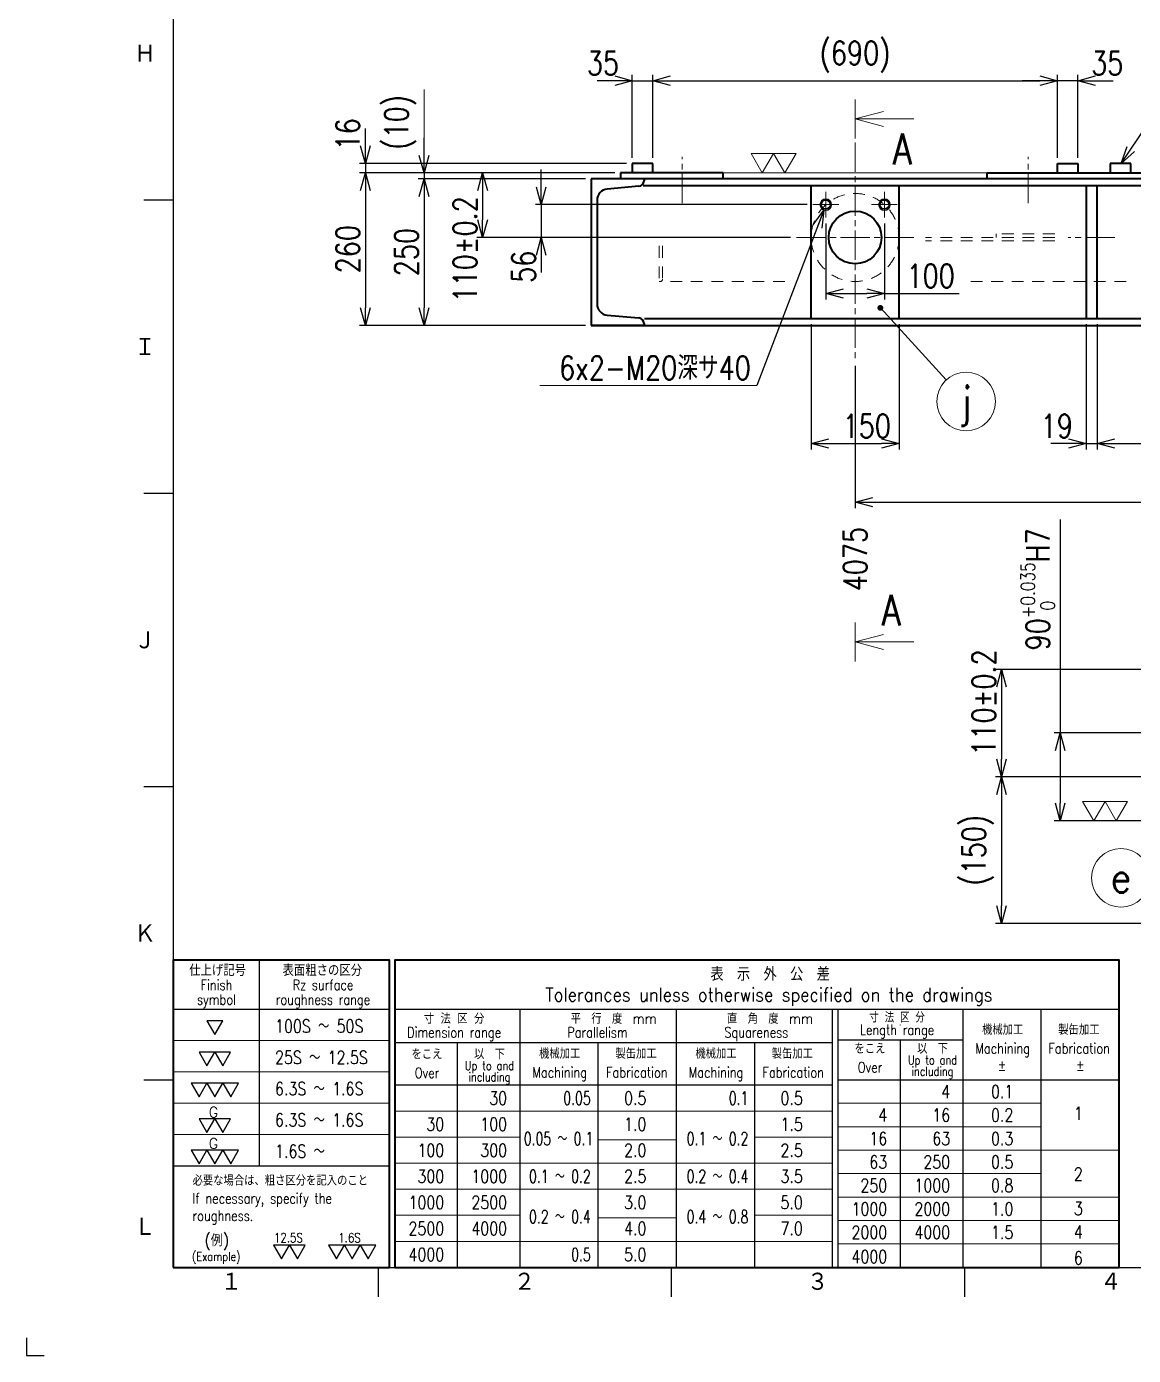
# Model space of a CAD drawing. Header units: millimetres. Extents: x 0 to 8410, y 0 to 5940.
# Drawn here: x 0 to 1888, y 0 to 2266 of the extents above; entities that cross this region are included whole.
import ezdxf
from ezdxf.enums import TextEntityAlignment as Align

# ---------------------------------------------------------------- set-up
doc = ezdxf.new("R2010")
doc.units = ezdxf.units.MM
doc.header["$LTSCALE"] = 10
doc.linetypes.add('GEN7A', pattern=[7.5, 5, -0.75, 1, -0.75])
doc.linetypes.add('HIDDEN2', pattern=[3.5, 2, -1.5])
doc.layers.get('0').update_dxf_attribs({"lineweight": 20})
doc.layers.get('DEFPOINTS').update_dxf_attribs({"color": 253})
for name, color, linetype, lineweight in [('2', 5, 'Continuous', 40), ('3A', 6, 'HIDDEN2', 20), ('4', 3, 'Continuous', 13), ('5', 3, 'Continuous', 13), ('6', 7, 'Continuous', 50), ('7A', 4, 'GEN7A', 13), ('8', 1, 'Continuous', 13)]:
    doc.layers.add(name, color=color, linetype=linetype, lineweight=lineweight)
doc.layers.add('RAHM2', color=1, linetype='Continuous')
doc.styles.add('DIMENSION', font='romans.shx', dxfattribs={"width": 0.8, "bigfont": 'extfont2.shx'})
doc.styles.get("Standard").update_dxf_attribs({"font": 'romans.shx', "width": 0.8, "bigfont": 'extfont2.shx'})
doc.dimstyles.new('GEN-ISO$0', dxfattribs={"dimscale": 10, "dimtxt": 4, "dimasz": 3, "dimexe": 1, "dimexo": 1, "dimgap": 1, "dimtad": 3, "dimrnd": 0.01, "dimdsep": 46, "dimtxsty": 'Standard', "dimblk": 'OPEN30', "dimcen": 0, "dimclrt": 7, "dimazin": 2, "dimtp": 0.1, "dimtm": 0.1, "dimtfac": 0.6, "dimtmove": 2, "dimatfit": 3, "dimldrblk": 'OPEN30', "dimfxl": 1, "dimarcsym": 0})
doc.dimstyles.new('GEN-ISO$7', dxfattribs={"dimscale": 10, "dimtxt": 4, "dimasz": 3, "dimexe": 1, "dimexo": 1, "dimgap": 1, "dimtad": 3, "dimrnd": 0.01, "dimdsep": 46, "dimtxsty": 'Standard', "dimblk": 'OPEN30', "dimcen": 0, "dimclrt": 7, "dimazin": 2, "dimtp": 0.1, "dimtm": 0.1, "dimtfac": 0.6, "dimtmove": 2, "dimatfit": 3, "dimldrblk": 'OPEN30', "dimfxl": 1, "dimarcsym": 0})

# ---------------------------------------------------------------- blocks, each defined once
blk = doc.blocks.new('1A1ブヒン')
at = {"layer": '2'}
for points in [[(25, 15), (61.89, 15), (61.89, 67.4), (25, 67.4)], [(62.78, 15), (186.34, 15), (186.34, 67.4), (62.78, 67.4)]]:
    blk.add_lwpolyline(points, close=True, dxfattribs=at)
at = {"layer": '4'}
for p, q in [((25, 53.68), (61.89, 53.68)), ((25, 48.35), (61.89, 48.35)), ((25, 43.02), (61.89, 43.02)), ((62.78, 41.67), (137.45, 41.67)), ((138.34, 43), (173, 43)), ((138.34, 39), (173, 39)), ((25, 37.68), (61.89, 37.68)), ((62.78, 37.22), (84.12, 37.22)), ((97.45, 36.78), (110.78, 36.78)), ((124.12, 37.22), (137.45, 37.22)), ((138.34, 35), (186.34, 35)), ((62.78, 32.78), (137.45, 32.78)), ((138.34, 31), (173, 31)), ((62.78, 28.33), (137.45, 28.33)), ((138.34, 27), (186.34, 27)), ((62.78, 23.89), (84.12, 23.89)), ((97.45, 23.44), (110.78, 23.44)), ((124.12, 23.89), (137.45, 23.89)), ((138.34, 23), (186.34, 23)), ((62.78, 19.44), (137.45, 19.44)), ((138.34, 19), (186.34, 19))]:
    blk.add_line(p, q, dxfattribs=at)
at = {"layer": 'RAHM2', "color": 5, "linetype": 'Continuous'}
for p, q in [((25, 579), (25, 15)), ((20, 197), (25, 197)), ((20, 147), (25, 147)), ((20, 97), (25, 97)), ((20, 47), (25, 47)), ((25, 15), (826, 15)), ((60, 10), (60, 15)), ((110, 10), (110, 15)), ((160, 10), (160, 15)), ((0, 3), (0, 0)), ((0, 0), (3, 0))]:
    blk.add_line(p, q, dxfattribs=at)
at = {"layer": 'RAHM2', "color": 7, "linetype": 'Continuous'}
for p, q in [((39.67, 67.4), (39.67, 32.35)), ((25, 59.02), (61.89, 59.02)), ((62.78, 59.02), (186.34, 59.02)), ((84.12, 59.02), (84.12, 15)), ((110.78, 59.02), (110.78, 15)), ((137.45, 15), (137.45, 59.02)), ((138.34, 59.02), (138.34, 15)), ((159.67, 59.02), (159.67, 15)), ((173, 59.02), (173, 15)), ((149, 56.35), (149, 56.32)), ((62.78, 53.37), (137.45, 53.37)), ((73.45, 53.37), (73.45, 15)), ((97.45, 53.37), (97.45, 15)), ((124.12, 53.37), (124.12, 15)), ((138.34, 53.81), (159.67, 53.81)), ((149, 53.81), (149, 15)), ((62.78, 46.11), (137.45, 46.11)), ((138.34, 47), (186.34, 47)), ((25, 32.35), (61.89, 32.35))]:
    blk.add_line(p, q, dxfattribs=at)
for points in [[(32.11, 54.73), (33.46, 57.06), (30.77, 57.06), (32.11, 54.73)], [(30.76, 49.4), (32.11, 51.73), (29.41, 51.73), (30.76, 49.4)], [(33.45, 49.4), (34.8, 51.73), (32.11, 51.73), (33.45, 49.4)], [(29.42, 44.06), (30.77, 46.4), (28.07, 46.4), (29.42, 44.06)], [(32.11, 44.06), (33.46, 46.4), (30.77, 46.4), (32.11, 44.06)], [(34.81, 44.06), (36.15, 46.4), (33.46, 46.4), (34.81, 44.06)], [(30.76, 38.01), (32.11, 40.34), (29.41, 40.34), (30.76, 38.01)], [(33.45, 38.01), (34.8, 40.34), (32.11, 40.34), (33.45, 38.01)], [(29.42, 32.68), (30.77, 35.01), (28.07, 35.01), (29.42, 32.68)], [(32.11, 32.68), (33.46, 35.01), (30.77, 35.01), (32.11, 32.68)], [(34.81, 32.68), (36.15, 35.01), (33.46, 35.01), (34.81, 32.68)], [(43.48, 16.45), (44.83, 18.79), (42.14, 18.79), (43.48, 16.45)], [(46.18, 16.45), (47.52, 18.79), (44.83, 18.79), (46.18, 16.45)], [(52.85, 16.45), (54.2, 18.79), (51.5, 18.79), (52.85, 16.45)], [(55.55, 16.45), (56.89, 18.79), (54.2, 18.79), (55.55, 16.45)], [(58.24, 16.45), (59.59, 18.79), (56.89, 18.79), (58.24, 16.45)]]:
    blk.add_lwpolyline(points, close=True, dxfattribs=at)
at = {"layer": 'RAHM2', "color": 5, "linetype": 'Continuous'}
for s, p in [('Ｈ', (18.36, 220.24)), ('Ｉ', (18.36, 170.24)), ('Ｊ', (18.36, 120.24)), ('Ｋ', (18.36, 70.24)), ('Ｌ', (18.36, 20.24)), ('１', (33.1, 10.87)), ('２', (83.1, 10.87)), ('３', (133.1, 10.87)), ('４', (183.1, 10.87))]:
    blk.add_text(s, height=3.31, dxfattribs=at).set_placement(p)
at = {"layer": 'RAHM2', "color": 7, "linetype": 'Continuous'}
for s, height, width, p in [('仕上げ記号', 1.956, 0.9, (32.58, 64.69)), ('表面粗さの区分', 1.956, 0.9, (50.44, 64.69)), ('表\u3000示\u3000外\u3000公\u3000差', 2.286, 0.9, (126.81, 63.87)), ('Finish', 1.778, 0.8, (32.39, 62.28)), ('Rz surface', 1.778, 0.8, (50.55, 62.28)), ('symbol', 1.778, 0.8, (32.39, 59.78)), ('roughness range', 1.7778, 0.8, (50.55, 59.78)), ('Tolerances unless otherwise specified on the drawings', 2.2857, 0.9, (126.61, 60.36)), ('寸 法 区 分', 1.778, 0.9, (72.91, 56.54)), ('平\u3000行\u3000度\u3000mm', 1.778, 0.9, (100.13, 56.54)), ('直\u3000角\u3000度\u3000mm', 1.778, 0.9, (126.79, 56.54)), ('寸 法 区 分', 1.778, 0.8, (148.46, 56.76)), ('製缶加工', 1.778, 0.9, (179.47, 54.67)), ('Dimension range', 1.7778, 0.8, (72.91, 54.19)), ('Parallelism', 1.7778, 0.8, (97.36, 54.19)), ('Squareness', 1.778, 0.8, (124.45, 54.19)), ('Length range', 1.7778, 0.8, (148.46, 54.63)), ('機械加工', 1.778, 0.9, (166.47, 54.67)), ('をこえ', 1.778, 0.9, (68.29, 50.49)), ('以\u3000下', 1.778, 0.9, (78.96, 50.49)), ('機械加工', 1.778, 0.9, (90.92, 50.59)), ('製缶加工', 1.778, 0.9, (103.94, 50.59)), ('機械加工', 1.778, 0.9, (117.58, 50.59)), ('製缶加工', 1.778, 0.9, (130.6, 50.59)), ('をこえ', 1.778, 0.9, (143.84, 51.44)), ('以\u3000下', 1.778, 0.9, (154.51, 51.44)), ('Machining', 1.778, 0.8, (166.47, 51.47)), ('Fabrication', 1.7778, 0.8, (179.52, 51.47)), ('Up to and', 1.524, 0.8, (78.94, 48.65)), ('Over', 1.778, 0.8, (143.84, 48.23)), ('Up to and', 1.524, 0.8, (154.5, 49.6)), ('%%P', 1.778, 0.9, (166.37, 48.6)), ('%%P', 1.778, 0.9, (179.7, 48.6)), ('Over', 1.778, 0.8, (68.29, 47.28)), ('including', 1.524, 0.8, (78.96, 46.72)), ('Machining', 1.778, 0.8, (90.92, 47.37)), ('Fabrication', 1.7778, 0.8, (104.08, 47.37)), ('Machining', 1.778, 0.8, (117.58, 47.37)), ('Fabrication', 1.7778, 0.8, (130.75, 47.37)), ('including', 1.524, 0.8, (154.51, 47.67))]:
    blk.add_text(s, height=height, dxfattribs=dict(at, width=width)).set_placement(p, align=Align.CENTER)
for s, height, width, p in [('100S ～ 50S', 2.222, 0.8, (42.38, 55.03)), ('25S ～ 12.5S', 2.2222, 0.8, (42.38, 49.69)), ('6.3S ～ 1.6S', 2.2222, 0.8, (42.38, 44.36)), ('0.1', 2.222, 0.8, (164.48, 43.86)), ('6.3S ～ 1.6S', 2.2222, 0.8, (42.38, 39.03)), ('0.2', 2.222, 0.8, (164.48, 39.86)), ('1', 2.22, 0.8, (178.61, 40.16)), ('0.3', 2.222, 0.8, (164.48, 35.86)), ('1.6S ～ ', 2.222, 0.8, (42.38, 33.69)), ('0.5', 2.222, 0.8, (164.48, 31.86)), ('2', 2.22, 0.8, (178.61, 29.8)), ('必要な場合は、粗さ区分を記入のこと', 1.7778, 0.9, (28.31, 28.95)), ('0.8', 2.222, 0.8, (164.48, 27.86)), ('If necessary, specify the', 1.7778, 0.8, (28.31, 25.9)), ('1.0', 2.222, 0.8, (164.48, 23.86)), ('3', 2.22, 0.8, (178.61, 23.94)), ('roughness.', 1.778, 0.8, (28.31, 22.94)), ('(例)', 2.032, 0.9, (30.33, 18.61)), ('12.5S', 1.6, 0.8, (42.19, 19.27)), ('1.6S', 1.6, 0.8, (53.16, 19.27)), ('1.5', 2.222, 0.8, (164.48, 19.86)), ('4', 2.22, 0.8, (178.61, 19.94)), ('(Example)', 1.524, 0.8, (28.22, 16.1)), ('6', 2.22, 0.8, (178.61, 15.5))]:
    blk.add_text(s, height=height, dxfattribs=dict(at, width=width)).set_placement(p)
for s, height, width, p in [('4', 2.22, 0.8, (157.51, 43.86)), ('30', 2.222, 0.8, (81.95, 42.75)), ('0.05', 2.222, 0.7, (96.21, 42.75)), ('0.5', 2.222, 0.8, (105.71, 42.75)), ('0.1', 2.222, 0.7, (123.09, 42.75)), ('0.5', 2.222, 0.8, (132.38, 42.75)), ('4', 2.22, 0.8, (146.78, 39.86)), ('16', 2.222, 0.8, (157.51, 39.86)), ('30', 2.222, 0.8, (71.23, 38.31)), ('100', 2.222, 0.8, (81.95, 38.31)), ('1.0', 2.222, 0.8, (105.71, 38.31)), ('1.5', 2.222, 0.8, (132.38, 38.31)), ('0.05 ～ 0.1', 2.222, 0.7, (96.64, 35.85)), ('0.1 ～ 0.2', 2.222, 0.7, (123.09, 35.85)), ('16', 2.222, 0.8, (146.78, 35.86)), ('63', 2.222, 0.8, (157.51, 35.86)), ('100', 2.222, 0.8, (71.23, 33.86)), ('300', 2.222, 0.8, (81.95, 33.86)), ('2.0', 2.222, 0.8, (105.71, 33.86)), ('2.5', 2.222, 0.8, (132.38, 33.86)), ('63', 2.222, 0.8, (146.78, 31.86)), ('250', 2.222, 0.8, (157.51, 31.86)), ('300', 2.222, 0.8, (71.23, 29.42)), ('1000', 2.222, 0.8, (81.95, 29.42)), ('0.1 ～ 0.2', 2.222, 0.7, (96.21, 29.42)), ('2.5', 2.222, 0.8, (105.71, 29.42)), ('0.2 ～ 0.4', 2.222, 0.7, (123.09, 29.42)), ('3.5', 2.222, 0.8, (132.38, 29.42)), ('250', 2.222, 0.8, (146.78, 27.86)), ('1000', 2.222, 0.8, (157.51, 27.86)), ('1000', 2.222, 0.8, (71.23, 24.97)), ('2500', 2.222, 0.8, (81.95, 24.97)), ('3.0', 2.222, 0.8, (105.71, 24.97)), ('5.0', 2.222, 0.8, (132.38, 24.97)), ('1000', 2.222, 0.8, (146.78, 23.86)), ('2000', 2.222, 0.8, (157.51, 23.86)), ('2500', 2.222, 0.8, (71.23, 20.53)), ('4000', 2.222, 0.8, (81.95, 20.53)), ('0.2 ～ 0.4', 2.222, 0.7, (96.21, 22.53)), ('4.0', 2.222, 0.8, (105.71, 20.53)), ('0.4 ～ 0.8', 2.222, 0.7, (123.09, 22.53)), ('7.0', 2.222, 0.8, (132.38, 20.53)), ('2000', 2.222, 0.8, (146.78, 19.86)), ('4000', 2.222, 0.8, (157.51, 19.86)), ('4000', 2.222, 0.8, (71.23, 16.09)), ('0.5', 2.222, 0.7, (96.21, 16.09)), ('5.0', 2.222, 0.8, (105.71, 16.09)), ('4000', 2.222, 0.8, (146.78, 15.74))]:
    blk.add_text(s, height=height, dxfattribs=dict(at, width=width)).set_placement(p, align=Align.RIGHT)
for p in [(32.67, 40.59), (32.67, 35.25)]:
    blk.add_text('G', height=1.78, dxfattribs=at).set_placement(p, align=Align.RIGHT)
at = {"layer": 'RAHM2', "color": 5, "linetype": 'Continuous', "width": 0.7}
for tag, p in [('HEADER3', (35, 566.01)), ('HEADER4', (54.75, 566)), ('HEADER15', (74.49, 566)), ('HEADER16', (94.43, 566))]:
    blk.add_attdef(tag, text='', height=6, dxfattribs=at).set_placement(p, align=Align.MIDDLE)
at = {"layer": 'RAHM2', "color": 7, "linetype": 'Continuous'}
blk.add_attdef('HEADER5', text='', height=2.5, dxfattribs=at).set_placement((63.69, 559.1), align=Align.BOTTOM_RIGHT)
for tag, height, width, p in [('HEADER25', 3.2, 0.63, (772.91, 86.65)), ('HEADER23', 3.33, 0.8, (797.4, 86.46)), ('HEADER24', 3.5, 0.8, (818.57, 86.49)), ('HEADER22', 3.2, 0.63, (772.91, 79.65)), ('HEADER20', 3.33, 0.8, (797.4, 79.46)), ('HEADER21', 3.5, 0.8, (818.57, 79.49)), ('HEADER19', 3.2, 0.63, (772.91, 72.65)), ('HEADER17', 3.33, 0.8, (797.4, 72.46)), ('HEADER18', 3.5, 0.8, (818.57, 72.49)), ('HEADER11', 3.2, 0.63, (772.91, 65.65)), ('HEADER9', 3.33, 0.8, (797.4, 65.46)), ('HEADER10', 3.5, 0.8, (818.57, 65.49)), ('HEADER7', 3.31, 0.8, (590.63, 48.21)), ('HEADER1', 5, 0.9, (775.12, 45.15)), ('GEN-TITLE-SCA', 4, 0.85, (677.79, 40.85)), ('HEADER2', 6, 0.9, (774.89, 36.68)), ('HEADER14', 3.31, 0.8, (590.63, 36.29))]:
    blk.add_attdef(tag, text='', height=height, dxfattribs=dict(at, width=width)).set_placement(p, align=Align.MIDDLE)
for tag, p in [('HEADER27', (648.45, 41.09)), ('HEADER26', (663.07, 41.09))]:
    blk.add_attdef(tag, text='', height=4, dxfattribs=at).set_placement(p, align=Align.MIDDLE)
at = {"layer": 'RAHM2', "color": 7, "linetype": 'Continuous', "width": 0.7}
blk.add_attdef('GEN-TITLE-DAT', text='', height=3.5, dxfattribs=at).set_placement((700.02, 39.1), align=Align.CENTER)
at = {"layer": 'RAHM2', "color": 5, "linetype": 'Continuous'}
blk.add_attdef('HEADER6', text='', height=5.8, dxfattribs=at).set_placement((623.09, 17.9), align=Align.BOTTOM_RIGHT)
at = {"layer": 'RAHM2', "color": 5, "linetype": 'Continuous', "style": 'DIMENSION', "width": 1.2}
for tag, p in [('HEADER13', (629.56, 16.75)), ('HEADER12', (663.26, 16.72)), ('GEN-TITLE-DWG', (732.79, 16.74))]:
    blk.add_attdef(tag, text='', height=7.02, dxfattribs=at).set_placement(p, align=Align.BOTTOM_LEFT)
at = {"layer": 'RAHM2', "color": 5, "linetype": 'Continuous', "style": 'DIMENSION'}
blk.add_attdef('HEADER8', text='', height=7.02, dxfattribs=at).set_placement((824.55, 16.71), align=Align.BOTTOM_RIGHT)
blk = doc.blocks.new('_Open30')
at = {"color": 0, "linetype": 'ByBlock', "lineweight": -2}
for p, q in [((-1, 0.268), (0, 0)), ((0, 0), (-1, -0.268)), ((0, 0), (-1, 0))]:
    blk.add_line(p, q, dxfattribs=at)
blk = doc.blocks.new('*D169')
at = {"layer": '5', "color": 0, "lineweight": -2, "transparency": 16777216}
for p, q in [((1003, 2016), (567.8, 2016)), ((577.8, 1986), (577.8, 1786)), ((953, 1756), (567.8, 1756))]:
    blk.add_line(p, q, dxfattribs=at)
at = {"layer": 'DEFPOINTS', "color": 0, "transparency": 16777216}
for p in [(1013, 2016), (577.8, 1756), (963, 1756)]:
    blk.add_point(p, dxfattribs=at)
at = {"layer": '5', "color": 0, "lineweight": -2, "transparency": 16777216, "xscale": 30, "yscale": 30, "zscale": 30}
for p, rotation in [((577.8, 2016), 90), ((577.8, 1756), 270)]:
    blk.add_blockref('_Open30', p, dxfattribs=dict(at, rotation=rotation))
at = {"layer": '5', "color": 7, "transparency": 16777216, "insert": (547.8, 1886), "char_height": 40, "attachment_point": 5, "rotation": 90}
blk.add_mtext('260', dxfattribs=at)
blk = doc.blocks.new('*D170')
at = {"layer": '5', "color": 0, "lineweight": -2, "transparency": 16777216}
for p, q in [((577.8, 2062), (577.8, 2092)), ((1023, 2032), (567.8, 2032)), ((577.8, 2032), (577.8, 2016)), ((1003, 2016), (567.8, 2016)), ((577.8, 1986), (577.8, 1956))]:
    blk.add_line(p, q, dxfattribs=at)
at = {"layer": 'DEFPOINTS', "color": 0, "transparency": 16777216}
for p in [(1033, 2032), (577.8, 2016), (1013, 2016)]:
    blk.add_point(p, dxfattribs=at)
at = {"layer": '5', "color": 0, "lineweight": -2, "transparency": 16777216, "xscale": 30, "yscale": 30, "zscale": 30}
for p, rotation in [((577.8, 2032), 270), ((577.8, 2016), 90)]:
    blk.add_blockref('_Open30', p, dxfattribs=dict(at, rotation=rotation))
at = {"layer": '5', "color": 7, "transparency": 16777216, "insert": (547.8, 2082), "char_height": 40, "attachment_point": 5, "rotation": 90}
blk.add_mtext('16', dxfattribs=at)
blk = doc.blocks.new('*D171')
at = {"layer": '5', "color": 0, "lineweight": -2, "transparency": 16777216}
for p, q in [((677.8, 2046), (677.8, 2076)), ((1003, 2016), (667.8, 2016)), ((953, 2006), (667.8, 2006)), ((677.8, 2016), (677.8, 2006)), ((677.8, 1976), (677.8, 1946))]:
    blk.add_line(p, q, dxfattribs=at)
at = {"layer": 'DEFPOINTS', "color": 0, "transparency": 16777216}
for p in [(677.8, 2006), (963, 2006), (1013, 2016)]:
    blk.add_point(p, dxfattribs=at)
at = {"layer": '5', "color": 0, "lineweight": -2, "transparency": 16777216, "xscale": 30, "yscale": 30, "zscale": 30}
for p, rotation in [((677.8, 2016), 270), ((677.8, 2006), 90)]:
    blk.add_blockref('_Open30', p, dxfattribs=dict(at, rotation=rotation))
at = {"layer": '5', "color": 7, "transparency": 16777216, "insert": (637.4, 2102.2), "char_height": 40, "attachment_point": 5, "rotation": 90}
blk.add_mtext('(10)', dxfattribs=at)
blk = doc.blocks.new('*D172')
at = {"layer": '5', "color": 0, "lineweight": -2, "transparency": 16777216}
for p, q in [((953, 2006), (667.8, 2006)), ((677.8, 1976), (677.8, 1786)), ((953, 1756), (667.8, 1756))]:
    blk.add_line(p, q, dxfattribs=at)
at = {"layer": 'DEFPOINTS', "color": 0, "transparency": 16777216}
for p in [(963, 2006), (677.8, 1756), (963, 1756)]:
    blk.add_point(p, dxfattribs=at)
at = {"layer": '5', "color": 0, "lineweight": -2, "transparency": 16777216, "xscale": 30, "yscale": 30, "zscale": 30}
for p, rotation in [((677.8, 2006), 90), ((677.8, 1756), 270)]:
    blk.add_blockref('_Open30', p, dxfattribs=dict(at, rotation=rotation))
at = {"layer": '5', "color": 7, "transparency": 16777216, "insert": (647.8, 1881), "char_height": 40, "attachment_point": 5, "rotation": 90}
blk.add_mtext('250', dxfattribs=at)
blk = doc.blocks.new('*D173')
at = {"layer": '5', "color": 0, "lineweight": -2, "transparency": 16777216}
for p, q in [((1003, 2016), (767.8, 2016)), ((777.8, 1986), (777.8, 1936)), ((1303, 1906), (767.8, 1906))]:
    blk.add_line(p, q, dxfattribs=at)
at = {"layer": 'DEFPOINTS', "color": 0, "transparency": 16777216}
for p in [(1013, 2016), (777.8, 1906), (1313, 1906)]:
    blk.add_point(p, dxfattribs=at)
at = {"layer": '5', "color": 0, "lineweight": -2, "transparency": 16777216, "xscale": 30, "yscale": 30, "zscale": 30}
for p, rotation in [((777.8, 2016), 90), ((777.8, 1906), 270)]:
    blk.add_blockref('_Open30', p, dxfattribs=dict(at, rotation=rotation))
at = {"layer": '5', "color": 7, "transparency": 16777216, "insert": (747.8, 1885.7), "char_height": 40, "attachment_point": 5, "rotation": 90}
blk.add_mtext('110±0.2', dxfattribs=at)
blk = doc.blocks.new('*D174')
at = {"layer": '5', "color": 0, "lineweight": -2, "transparency": 16777216}
for p, q in [((877.8, 1992), (877.8, 2022)), ((1331, 1962), (867.8, 1962)), ((877.8, 1962), (877.8, 1906)), ((1303, 1906), (867.8, 1906)), ((877.8, 1876), (877.8, 1846))]:
    blk.add_line(p, q, dxfattribs=at)
at = {"layer": 'DEFPOINTS', "color": 0, "transparency": 16777216}
for p in [(1341, 1962), (877.8, 1906), (1313, 1906)]:
    blk.add_point(p, dxfattribs=at)
at = {"layer": '5', "color": 0, "lineweight": -2, "transparency": 16777216, "xscale": 30, "yscale": 30, "zscale": 30}
for p, rotation in [((877.8, 1962), 270), ((877.8, 1906), 90)]:
    blk.add_blockref('_Open30', p, dxfattribs=dict(at, rotation=rotation))
at = {"layer": '5', "color": 7, "transparency": 16777216, "insert": (847.8, 1856), "char_height": 40, "attachment_point": 5, "rotation": 90}
blk.add_mtext('56', dxfattribs=at)
blk = doc.blocks.new('*D175')
at = {"layer": '5', "color": 0, "lineweight": -2, "transparency": 16777216}
for p, q in [((1068, 2042), (1068, 2183.3)), ((1758, 2042), (1758, 2183.3)), ((1098, 2173.3), (1728, 2173.3))]:
    blk.add_line(p, q, dxfattribs=at)
at = {"layer": 'DEFPOINTS', "color": 0, "transparency": 16777216}
for p in [(1758, 2173.3), (1068, 2032), (1758, 2032)]:
    blk.add_point(p, dxfattribs=at)
at = {"layer": '5', "color": 0, "lineweight": -2, "transparency": 16777216, "xscale": 30, "yscale": 30, "zscale": 30, "rotation": 180}
blk.add_blockref('_Open30', (1068, 2173.3), dxfattribs=at)
at = {"layer": '5', "color": 0, "lineweight": -2, "transparency": 16777216, "xscale": 30, "yscale": 30, "zscale": 30}
blk.add_blockref('_Open30', (1758, 2173.3), dxfattribs=at)
at = {"layer": '5', "color": 7, "transparency": 16777216, "insert": (1413, 2213.8), "char_height": 40, "attachment_point": 5}
blk.add_mtext('(690)', dxfattribs=at)
blk = doc.blocks.new('*D176')
at = {"layer": '5', "color": 0, "lineweight": -2, "transparency": 16777216}
for p, q in [((1033, 2042), (1033, 2183.3)), ((1068, 2042), (1068, 2183.3)), ((1003, 2173.3), (973, 2173.3)), ((1033, 2173.3), (1068, 2173.3)), ((1098, 2173.3), (1128, 2173.3))]:
    blk.add_line(p, q, dxfattribs=at)
at = {"layer": 'DEFPOINTS', "color": 0, "transparency": 16777216}
for p in [(1068, 2173.3), (1033, 2032), (1068, 2032)]:
    blk.add_point(p, dxfattribs=at)
at = {"layer": '5', "color": 0, "lineweight": -2, "transparency": 16777216, "xscale": 30, "yscale": 30, "zscale": 30}
blk.add_blockref('_Open30', (1033, 2173.3), dxfattribs=at)
at = {"layer": '5', "color": 0, "lineweight": -2, "transparency": 16777216, "xscale": 30, "yscale": 30, "zscale": 30, "rotation": 180}
blk.add_blockref('_Open30', (1068, 2173.3), dxfattribs=at)
at = {"layer": '5', "color": 7, "transparency": 16777216, "insert": (983, 2203.3), "char_height": 40, "attachment_point": 5}
blk.add_mtext('35', dxfattribs=at)
blk = doc.blocks.new('*D177')
at = {"layer": '5', "color": 0, "lineweight": -2, "transparency": 16777216}
for p, q in [((1758, 2042), (1758, 2183.3)), ((1793, 2042), (1793, 2183.3)), ((1728, 2173.3), (1698, 2173.3)), ((1793, 2173.3), (1758, 2173.3)), ((1823, 2173.3), (1853, 2173.3))]:
    blk.add_line(p, q, dxfattribs=at)
at = {"layer": 'DEFPOINTS', "color": 0, "transparency": 16777216}
for p in [(1758, 2173.3), (1758, 2032), (1793, 2032)]:
    blk.add_point(p, dxfattribs=at)
at = {"layer": '5', "color": 0, "lineweight": -2, "transparency": 16777216, "xscale": 30, "yscale": 30, "zscale": 30}
blk.add_blockref('_Open30', (1758, 2173.3), dxfattribs=at)
at = {"layer": '5', "color": 0, "lineweight": -2, "transparency": 16777216, "xscale": 30, "yscale": 30, "zscale": 30, "rotation": 180}
blk.add_blockref('_Open30', (1793, 2173.3), dxfattribs=at)
at = {"layer": '5', "color": 7, "transparency": 16777216, "insert": (1843, 2203.3), "char_height": 40, "attachment_point": 5}
blk.add_mtext('35', dxfattribs=at)
blk = doc.blocks.new('_DotBlank')
at = {"color": 0, "linetype": 'ByBlock', "lineweight": -2}
blk.add_line((-0.5, 0), (-1, 0), dxfattribs=at)
blk.add_circle((0, 0), 0.5, dxfattribs=at)
blk = doc.blocks.new('*D179')
at = {"layer": '5', "color": 0, "lineweight": -2, "transparency": 16777216}
for p, q in [((1413, 1686.9), (1413, 1444.6)), ((5488, 1686.9), (5488, 1444.6)), ((1443, 1454.6), (5458, 1454.6))]:
    blk.add_line(p, q, dxfattribs=at)
at = {"layer": 'DEFPOINTS', "color": 0, "transparency": 16777216}
for p in [(1413, 1696.9), (5488, 1696.9), (5488, 1454.6)]:
    blk.add_point(p, dxfattribs=at)
at = {"layer": '5', "color": 0, "lineweight": -2, "transparency": 16777216, "xscale": 30, "yscale": 30, "zscale": 30, "rotation": 180}
blk.add_blockref('_Open30', (1413, 1454.6), dxfattribs=at)
at = {"layer": '5', "color": 0, "lineweight": -2, "transparency": 16777216, "xscale": 30, "yscale": 30, "zscale": 30}
blk.add_blockref('_DotBlank', (5488, 1454.6), dxfattribs=at)
blk = doc.blocks.new('*D180')
at = {"layer": '5', "color": 0, "lineweight": -2, "transparency": 16777216}
for p, q in [((1338, 1758), (1338, 1544.6)), ((1488, 1758), (1488, 1544.6)), ((1368, 1554.6), (1458, 1554.6))]:
    blk.add_line(p, q, dxfattribs=at)
at = {"layer": 'DEFPOINTS', "color": 0, "transparency": 16777216}
for p in [(1338, 1768), (1488, 1768), (1488, 1554.6)]:
    blk.add_point(p, dxfattribs=at)
at = {"layer": '5', "color": 0, "lineweight": -2, "transparency": 16777216, "xscale": 30, "yscale": 30, "zscale": 30, "rotation": 180}
blk.add_blockref('_Open30', (1338, 1554.6), dxfattribs=at)
at = {"layer": '5', "color": 0, "lineweight": -2, "transparency": 16777216, "xscale": 30, "yscale": 30, "zscale": 30}
blk.add_blockref('_Open30', (1488, 1554.6), dxfattribs=at)
at = {"layer": '5', "color": 7, "transparency": 16777216, "insert": (1432.9, 1584.6), "char_height": 40, "attachment_point": 5}
blk.add_mtext('150', dxfattribs=at)
blk = doc.blocks.new('*D182')
at = {"layer": '5', "color": 0, "lineweight": -2, "transparency": 16777216}
for p, q in [((1826, 1758), (1826, 1544.6)), ((2626, 1758), (2626, 1544.6)), ((1856, 1554.6), (2596, 1554.6))]:
    blk.add_line(p, q, dxfattribs=at)
at = {"layer": 'DEFPOINTS', "color": 0, "transparency": 16777216}
for p in [(1826, 1768), (2626, 1768), (2626, 1554.6)]:
    blk.add_point(p, dxfattribs=at)
at = {"layer": '5', "color": 0, "lineweight": -2, "transparency": 16777216, "xscale": 30, "yscale": 30, "zscale": 30, "rotation": 180}
blk.add_blockref('_Open30', (1826, 1554.6), dxfattribs=at)
at = {"layer": '5', "color": 0, "lineweight": -2, "transparency": 16777216, "xscale": 30, "yscale": 30, "zscale": 30}
blk.add_blockref('_Open30', (2626, 1554.6), dxfattribs=at)
at = {"layer": '5', "color": 7, "transparency": 16777216, "insert": (2226, 1584.6), "char_height": 40, "attachment_point": 5}
blk.add_mtext('800', dxfattribs=at)
blk = doc.blocks.new('*D183')
at = {"layer": '5', "color": 0, "lineweight": -2, "transparency": 16777216}
for p, q in [((1807, 1758), (1807, 1544.6)), ((1826, 1758), (1826, 1544.6)), ((1777, 1554.6), (1747, 1554.6)), ((1807, 1554.6), (1826, 1554.6)), ((1856, 1554.6), (1886, 1554.6))]:
    blk.add_line(p, q, dxfattribs=at)
at = {"layer": 'DEFPOINTS', "color": 0, "transparency": 16777216}
for p in [(1807, 1768), (1826, 1768), (1826, 1554.6)]:
    blk.add_point(p, dxfattribs=at)
at = {"layer": '5', "color": 0, "lineweight": -2, "transparency": 16777216, "xscale": 30, "yscale": 30, "zscale": 30}
blk.add_blockref('_Open30', (1807, 1554.6), dxfattribs=at)
at = {"layer": '5', "color": 0, "lineweight": -2, "transparency": 16777216, "xscale": 30, "yscale": 30, "zscale": 30, "rotation": 180}
blk.add_blockref('_Open30', (1826, 1554.6), dxfattribs=at)
at = {"layer": '5', "color": 7, "transparency": 16777216, "insert": (1757, 1584.6), "char_height": 40, "attachment_point": 5}
blk.add_mtext('19', dxfattribs=at)
blk = doc.blocks.new('GENBALLOON1')
blk.add_circle((0, 0), 5)
at = {"flags": 1}
blk.add_attdef('GEN_PARENT', text='', height=2.5, dxfattribs=at).set_placement((0, 0), align=Align.MIDDLE)
blk.add_attdef('REF_NO', text='', height=3.5).set_placement((0, 0), align=Align.MIDDLE)
at = {"color": 7, "flags": 1}
for tag, p in [('5GENINF', (6.43, 0.96)), ('6GENINF', (6.43, 0.63)), ('7GENINF', (6.43, 0.3)), ('8GENINF', (6.43, -0.04)), ('9GENINF', (6.43, -0.37)), ('3GENINF', (6.43, -2.34)), ('10GENINF', (6.43, -0.7)), ('11GENINF', (6.43, -1)), ('12GENINF', (6.43, -1.34)), ('13GENINF', (6.43, -1.67)), ('14GENINF', (6.43, -2)), ('4GENINF', (6.43, -2.67)), ('20GENINF', (6.43, -4.7)), ('15GENINF', (6.43, -3)), ('16GENINF', (6.43, -3.34)), ('17GENINF', (6.43, -3.7)), ('18GENINF', (6.43, -4.04)), ('19GENINF', (6.43, -4.37)), ('21GENINF', (6.43, -5.04)), ('22GENINF', (6.43, -5.37))]:
    blk.add_attdef(tag, p, '', height=0.2, dxfattribs=at)
blk = doc.blocks.new('SIAGE1')
at = {"layer": '8', "ltscale": 10}
blk.add_lwpolyline([(0, 0), (-1.92, 3.33), (1.92, 3.33), (0, 0)], dxfattribs=at)
blk = doc.blocks.new('SEC')
at = {"layer": '8'}
for p, q in [((0, 0), (0, 10)), ((0, 0), (-1.29, 4.83)), ((0, 0), (1.29, 4.83)), ((-3.33, 0), (3.33, 0))]:
    blk.add_line(p, q, dxfattribs=at)
blk = doc.blocks.new('*D50')
at = {"layer": '5', "color": 0, "lineweight": -2, "transparency": 16777216}
for p, q in [((1947.2, 1169.6), (1652.6, 1169.6)), ((1662.6, 1139.6), (1662.6, 1016.3)), ((1900.3, 986.3), (1652.6, 986.3))]:
    blk.add_line(p, q, dxfattribs=at)
at = {"layer": 'DEFPOINTS', "color": 0, "transparency": 16777216}
for p in [(1957.2, 1169.6), (1662.6, 986.3), (1910.3, 986.3)]:
    blk.add_point(p, dxfattribs=at)
at = {"layer": '5', "color": 0, "lineweight": -2, "transparency": 16777216, "xscale": 30, "yscale": 30, "zscale": 30}
for p, rotation in [((1662.6, 1169.6), 90), ((1662.6, 986.3), 270)]:
    blk.add_blockref('_Open30', p, dxfattribs=dict(at, rotation=rotation))
at = {"layer": '5', "color": 7, "transparency": 16777216, "insert": (1632.6, 1113.1), "char_height": 40, "attachment_point": 5, "rotation": 90}
blk.add_mtext('\\A1;110±0.2', dxfattribs=at)
blk = doc.blocks.new('*D51')
at = {"layer": '5', "color": 0, "lineweight": -2, "transparency": 16777216}
for p, q in [((1900.3, 986.3), (1652.6, 986.3)), ((1662.6, 956.3), (1662.6, 766.3)), ((1980.5, 736.3), (1652.6, 736.3))]:
    blk.add_line(p, q, dxfattribs=at)
at = {"layer": 'DEFPOINTS', "color": 0, "transparency": 16777216}
for p in [(1910.3, 986.3), (1662.6, 736.3), (1990.5, 736.3)]:
    blk.add_point(p, dxfattribs=at)
at = {"layer": '5', "color": 0, "lineweight": -2, "transparency": 16777216, "xscale": 30, "yscale": 30, "zscale": 30}
for p, rotation in [((1662.6, 986.3), 90), ((1662.6, 736.3), 270)]:
    blk.add_blockref('_Open30', p, dxfattribs=dict(at, rotation=rotation))
at = {"layer": '5', "color": 7, "transparency": 16777216, "insert": (1622.1, 861.3), "char_height": 40, "attachment_point": 5, "rotation": 90}
blk.add_mtext('(150)', dxfattribs=at)
blk = doc.blocks.new('*D52')
at = {"layer": '5', "color": 0, "lineweight": -2, "transparency": 16777216}
for p, q in [((1762.6, 1425), (1762.6, 1061.3)), ((1980.5, 1061.3), (1752.6, 1061.3)), ((1762.6, 1031.3), (1762.6, 941.3)), ((1980.5, 911.3), (1752.6, 911.3))]:
    blk.add_line(p, q, dxfattribs=at)
at = {"layer": 'DEFPOINTS', "color": 0, "transparency": 16777216}
for p in [(1990.5, 1061.3), (1762.6, 911.3), (1990.5, 911.3)]:
    blk.add_point(p, dxfattribs=at)
at = {"layer": '5', "color": 0, "lineweight": -2, "transparency": 16777216, "xscale": 30, "yscale": 30, "zscale": 30}
for p, rotation in [((1762.6, 1061.3), 90), ((1762.6, 911.3), 270)]:
    blk.add_blockref('_Open30', p, dxfattribs=dict(at, rotation=rotation))
at = {"layer": '5', "color": 7, "transparency": 16777216, "insert": (1724.6, 1305.9), "char_height": 40, "attachment_point": 5, "rotation": 90}
blk.add_mtext('\\A1;90{\\H24.000000;\\S+0.035^  0;}H7', dxfattribs=at)
blk = doc.blocks.new('*D154')
at = {"layer": '5', "color": 0, "lineweight": -2, "transparency": 16777216}
for p, q in [((1363, 1930), (1363, 1800.4)), ((1463, 1930), (1463, 1800.4)), ((1393, 1810.4), (1433, 1810.4)), ((1463, 1810.4), (1590.7, 1810.4))]:
    blk.add_line(p, q, dxfattribs=at)
at = {"layer": 'DEFPOINTS', "color": 0, "transparency": 16777216}
for p in [(1363, 1940), (1463, 1940), (1463, 1810.4)]:
    blk.add_point(p, dxfattribs=at)
at = {"layer": '5', "color": 0, "lineweight": -2, "transparency": 16777216, "xscale": 30, "yscale": 30, "zscale": 30, "rotation": 180}
blk.add_blockref('_Open30', (1363, 1810.4), dxfattribs=at)
at = {"layer": '5', "color": 0, "lineweight": -2, "transparency": 16777216, "xscale": 30, "yscale": 30, "zscale": 30}
blk.add_blockref('_Open30', (1463, 1810.4), dxfattribs=at)
at = {"layer": '5', "color": 7, "transparency": 16777216, "insert": (1541.9, 1840.4), "char_height": 40, "attachment_point": 5}
blk.add_mtext('100', dxfattribs=at)

msp = doc.modelspace()

# ---------------------------------------------------------------- linework, layer by layer
at = {"layer": '2'}
for p, q in [((1068.0324, 2031.9761), (1033.0324, 2031.9761)), ((1033.0324, 2031.9761), (1033.0324, 2015.9761)), ((1068.0324, 2015.9761), (1068.0324, 2031.9761)), ((1758.0324, 2015.9761), (1758.0324, 2031.9761)), ((1758.0324, 2031.9761), (1793.0324, 2031.9761)), ((1758.0324, 2015.9761), (1758.0324, 2031.9761)), ((1758.0324, 2031.9761), (1793.0324, 2031.9761)), ((1793.0324, 2031.9761), (1793.0324, 2015.9761)), ((1793.0324, 2031.9761), (1793.0324, 2015.9761)), ((1883.0324, 2031.9761), (1848.0324, 2031.9761)), ((1848.0324, 2031.9761), (1848.0324, 2015.9761)), ((1883.0324, 2015.9761), (1883.0324, 2031.9761)), ((963.0324, 2005.9761), (963.0324, 1755.9761)), ((963.0324, 2005.9761), (963.0324, 1755.9761)), ((1053.0324, 2005.9761), (963.0324, 2005.9761)), ((5978.0324, 2005.9761), (963.0324, 2005.9761)), ((1188.0324, 2015.9761), (1013.0324, 2015.9761)), ((1013.0324, 2015.9761), (1013.0324, 2005.9761)), ((5893.7166, 1993.9761), (1051.5199, 1993.9761)), ((1053.0324, 2005.9761), (1053.0324, 2002.6761)), ((1188.0324, 2005.9761), (1188.0324, 2015.9761)), ((1338.0324, 1767.9761), (1338.0324, 1993.9761)), ((1488.0324, 1767.9761), (1488.0324, 1993.9761)), ((1638.0324, 2005.9761), (1638.0324, 2015.9761)), ((1638.0324, 2015.9761), (2003.0324, 2015.9761)), ((1807.0324, 1993.9761), (1807.0324, 1767.9761)), ((1826.0324, 1767.9761), (1826.0324, 1993.9761)), ((1044.3624, 1993.2161), (990.3724, 1988.4961)), ((973.0324, 1969.5661), (973.0324, 1792.3861)), ((990.3724, 1773.4561), (1044.3624, 1768.7361)), ((1054.1272, 1767.9761), (5780.631, 1767.9761)), ((963.0324, 1755.9761), (5978.0324, 1755.9761)), ((1053.0324, 1755.9761), (963.0324, 1755.9761)), ((1053.0324, 1759.2761), (1053.0324, 1755.9761))]:
    msp.add_line(p, q, dxfattribs=at)
for centre, radius in [((1363.0324, 1961.9761), 8), ((1413.0324, 1905.9761), 45), ((1463.0324, 1961.9761), 8)]:
    msp.add_circle(centre, radius, dxfattribs=at)
for centre, radius, start, end in [((1043.5324, 2002.6761), 9.5, 275, 0), ((992.0324, 1969.5661), 19, 95, 180), ((992.0324, 1792.3861), 19, 180, 265), ((1043.5324, 1759.2761), 9.5, 0, 85)]:
    msp.add_arc(centre, radius, start, end, dxfattribs=at)
at = {"layer": '3A'}
for p, q in [((1753.4601, 1905.9761), (1533.0324, 1905.9761)), ((1653.7824, 1911.9761), (1653.7824, 1905.9761)), ((1753.4601, 1911.9761), (1653.7824, 1911.9761)), ((1078.6753, 1891.4761), (1078.6753, 1830.9761)), ((1084.6753, 1891.4761), (1084.6753, 1834.9761)), ((1753.4601, 1899.9761), (1533.0324, 1899.9761)), ((1080.6753, 1830.9761), (1078.6753, 1830.9761)), ((1293.0324, 1830.9761), (1078.6753, 1830.9761)), ((1875.2597, 1830.9761), (1603.8804, 1830.9761))]:
    msp.add_line(p, q, dxfattribs=at)
msp.add_circle((1413.0324, 1905.9761), 75, dxfattribs=at)
msp.add_arc((1080.6753, 1834.9761), 4, 270, 359.999982, dxfattribs=at)
at = {"layer": '4'}
msp.add_line((1188.0324, 2015.9761), (1638.0324, 2015.9761), dxfattribs=at)
for centre in [(1363.0324, 1961.9761), (1463.0324, 1961.9761)]:
    msp.add_circle(centre, 10, dxfattribs=at)
at = {"layer": '5'}
msp.add_line((677.8297, 2065.9761), (677.8297, 2158.3753), dxfattribs=at)
at = {"layer": '5', "ltscale": 5}
msp.add_line((1245.2538, 1653.5435), (875.4255, 1653.5435), dxfattribs=at)
at = {"layer": '7A'}
for p, q in [((1413.0324, 2067.8058), (1413.0324, 1696.9481)), ((1118.0324, 1964.2713), (1118.0324, 2043.4338)), ((1708.0324, 1964.2713), (1708.0324, 2043.4338)), ((1363.0324, 1983.9761), (1363.0324, 1939.9761)), ((1463.0324, 1983.9761), (1463.0324, 1939.9761)), ((1385.0324, 1961.9761), (1341.0324, 1961.9761)), ((1485.0324, 1961.9761), (1441.0324, 1961.9761)), ((1513.0324, 1905.9761), (1313.0324, 1905.9761)), ((1855.8484, 1905.9761), (1776.6606, 1905.9761))]:
    msp.add_line(p, q, dxfattribs=at)

# ---------------------------------------------------------------- block references
at = {"layer": '2', "xscale": 10, "yscale": 10, "zscale": 10}
msp.add_blockref('1A1ブヒン', (0, 0), dxfattribs=at)
at = {"layer": '5'}
ref = msp.add_blockref('GENBALLOON1', (1602.2518, 1626.2677), dxfattribs=dict(at, xscale=10, yscale=10, zscale=10))
ref.add_attrib('REF_NO', 'j', dxfattribs={"color": 7, "height": 50, "width": 0.9}).set_placement((1602.2518, 1626.2677), align=Align.MIDDLE_CENTER)
ref = msp.add_blockref('GENBALLOON1', (1866.3486, 814.2217), dxfattribs=dict(at, xscale=10, yscale=10, zscale=10))
ref.add_attrib('REF_NO', 'e', dxfattribs={"color": 7, "height": 50, "width": 0.9}).set_placement((1866.3486, 814.2217), align=Align.MIDDLE_CENTER)
at = {"layer": '8', "xscale": -10, "yscale": 10, "zscale": 10, "rotation": 270}
for p in [(1413.0326, 2108.061), (1413.0326, 1216.3949)]:
    msp.add_blockref('SEC', p, dxfattribs=at)
at = {"layer": '8', "xscale": 10, "yscale": 10, "zscale": 10}
for p in [(1254.7965, 2015.9761), (1293.1965, 2015.9761), (1820.0305, 911.3075), (1858.4305, 911.3075)]:
    msp.add_blockref('SIAGE1', p, dxfattribs=at)

# ---------------------------------------------------------------- texts
at = {"layer": '6', "width": 0.8}
for p in [(1493.5741, 2030.5101), (1474.6868, 1244.3935)]:
    msp.add_text('A', height=52.5, dxfattribs=at).set_placement(p, align=Align.CENTER)
at = {"layer": '6', "ltscale": 5, "width": 0.8}
msp.add_text('6x2-M20深サ40', height=40, dxfattribs=at).set_placement((1235.0895, 1663.5435), align=Align.RIGHT)
msp.add_text('4075', height=40, rotation=90, dxfattribs=at).set_placement((1413.0324, 1412.4449), align=Align.MIDDLE_RIGHT)

# ---------------------------------------------------------------- dimensions: what is measured, and where the dimension line sits
at = {"layer": '5'}
dim = msp.add_linear_dim(base=(1758.0324, 2173.3177), p1=(1068.0324, 2031.9761), p2=(1758.0324, 2031.9761), text='(<>)', dimstyle='GEN-ISO$0', override={"dimscale": 10, "dimtmove": 1}, dxfattribs=at)
dim.commit()
dim.dimension.update_dxf_attribs({"geometry": '*D175', "text_midpoint": (1413.0324, 2213.7939)})
for base, p1, p2, override, picture, middle in [((1068.0324, 2173.3177), (1033.0324, 2031.9761), (1068.0324, 2031.9761), {"dimscale": 10, "dimtmove": 1}, '*D176', (983.0324, 2173.3177)), ((1463.0324, 1810.4303), (1363.0324, 1939.9761), (1463.0324, 1939.9761), {"dimscale": 10, "dimtmove": 0}, '*D154', (1541.8895, 1810.4303)), ((1488.0324, 1554.591), (1338.0324, 1767.9761), (1488.0324, 1767.9761), {"dimscale": 10, "dimtmove": 1}, '*D180', (1432.9384, 1554.591)), ((1826.0324, 1554.591), (1807.0324, 1767.9761), (1826.0324, 1767.9761), {"dimscale": 10, "dimtmove": 1}, '*D183', (1757.0324, 1554.591))]:
    dim = msp.add_linear_dim(base=base, p1=p1, p2=p2, dimstyle='GEN-ISO$0', override=override, dxfattribs=at)
    dim.commit()
    dim.dimension.update_dxf_attribs({"geometry": picture, "text_midpoint": middle, "dimtype": 160})
for base, p1, p2, angle, override, picture, middle in [((1758.0324, 2173.3177), (1793.0324, 2031.9761), (1758.0324, 2031.9761), 180, {"dimscale": 10, "dimtmove": 1}, '*D177', (1843.0324, 2173.3177)), ((577.8297, 2015.9761), (1033.0324, 2031.9761), (1013.0324, 2015.9761), 90, {"dimscale": 10, "dimtmove": 1}, '*D170', (577.8297, 2081.9761)), ((877.8297, 1905.9761), (1341.0324, 1961.9761), (1313.0324, 1905.9761), 90, {"dimscale": 10, "dimtmove": 1}, '*D174', (877.8297, 1855.9761)), ((777.8297, 1905.9761), (1013.0324, 2015.9761), (1313.0324, 1905.9761), 90, {"dimscale": 10, "dimgap": 1, "dimtol": 1, "dimlim": 0, "dimtp": 0.2, "dimtm": 0.2, "dimtfac": 1, "dimtmove": 1}, '*D173', (777.8297, 1885.7425)), ((1662.5806, 986.3075), (1957.1754, 1169.6408), (1910.2532, 986.3075), 90, {"dimscale": 10, "dimgap": 1, "dimlfac": 0.6, "dimtol": 1, "dimlim": 0, "dimtp": 0.2, "dimtm": 0.2, "dimtfac": 1, "dimtmove": 1, "dimtolj": 1}, '*D50', (1662.5806, 1113.1395))]:
    dim = msp.add_linear_dim(base=base, p1=p1, p2=p2, angle=angle, dimstyle='GEN-ISO$0', override=override, dxfattribs=at)
    dim.commit()
    dim.dimension.update_dxf_attribs({"geometry": picture, "text_midpoint": middle, "dimtype": 160})
for base, p1, p2, text, override, picture, middle in [((677.8297, 2005.9761), (1013.0324, 2015.9761), (963.0324, 2005.9761), '(<>)', {"dimscale": 10, "dimtmove": 1}, '*D171', (677.8297, 2102.2452)), ((1762.5806, 911.3075), (1990.5088, 1061.3075), (1990.5088, 911.3075), '<>H7', {"dimscale": 10, "dimgap": 1, "dimlfac": 0.6, "dimtol": 1, "dimlim": 0, "dimtp": 0.035, "dimtm": 0, "dimtdec": 3, "dimtmove": 1, "dimtolj": 1}, '*D52', (1762.5806, 1305.8875))]:
    dim = msp.add_linear_dim(base=base, p1=p1, p2=p2, angle=90, text=text, dimstyle='GEN-ISO$0', override=override, dxfattribs=at)
    dim.commit()
    dim.dimension.update_dxf_attribs({"geometry": picture, "text_midpoint": middle, "dimtype": 160})
for base, p1, picture, middle in [((577.8297, 1755.9761), (1013.0324, 2015.9761), '*D169', (547.8297, 1885.9761)), ((677.8297, 1755.9761), (963.0324, 2005.9761), '*D172', (647.8297, 1880.9761))]:
    dim = msp.add_linear_dim(base=base, p1=p1, p2=(963.0324, 1755.9761), angle=90, dimstyle='GEN-ISO$0', override={"dimscale": 10, "dimtmove": 1}, dxfattribs=at)
    dim.commit()
    dim.dimension.update_dxf_attribs({"geometry": picture, "text_midpoint": middle})
dim = msp.add_linear_dim(base=(2626.0324, 1554.591), p1=(1826.0324, 1767.9761), p2=(2626.0324, 1767.9761), dimstyle='GEN-ISO$0', override={"dimscale": 10, "dimtmove": 1}, dxfattribs=at)
dim.commit()
dim.dimension.update_dxf_attribs({"geometry": '*D182', "text_midpoint": (2226.0324, 1584.591)})
dim = msp.add_linear_dim(base=(5488.0324, 1454.591), p1=(1413.0324, 1696.9481), p2=(5488.0324, 1696.9481), text=' ', dimstyle='GEN-ISO$0', override={"dimscale": 10, "dimblk1": 'Open30', "dimblk2": 'DotBlank', "dimsah": 1, "dimtmove": 1}, dxfattribs=at)
dim.commit()
dim.dimension.update_dxf_attribs({"geometry": '*D179', "text_midpoint": (1537.9304, 1454.591), "dimtype": 160})
dim = msp.add_linear_dim(base=(1662.5806, 736.3075), p1=(1910.2532, 986.3075), p2=(1990.5088, 736.3075), angle=90, text='(<>)', dimstyle='GEN-ISO$0', override={"dimscale": 10, "dimlfac": 0.6, "dimtmove": 1}, dxfattribs=at)
dim.commit()
dim.dimension.update_dxf_attribs({"geometry": '*D51', "text_midpoint": (1622.1044, 861.3075)})

# ---------------------------------------------------------------- leaders
for points, override in [([(1866.5984, 2031.9761), (1926.7895, 2121.5111)], {"dimgap": 1, "dimtad": 0, "dimldrblk": 'Open30'}), ([(1359.4968, 1952.6219), (1245.2538, 1653.5435)], {"dimgap": 1, "dimtad": 0}), ([(1456.0775, 1785.9471), (1568.4905, 1663.1482)], {"dimasz": 4, "dimtad": 0, "dimldrblk": 'DotSmall'})]:
    msp.add_leader(points, dimstyle='GEN-ISO$7', override=override, dxfattribs=at)

doc.saveas('drawing.dxf')
